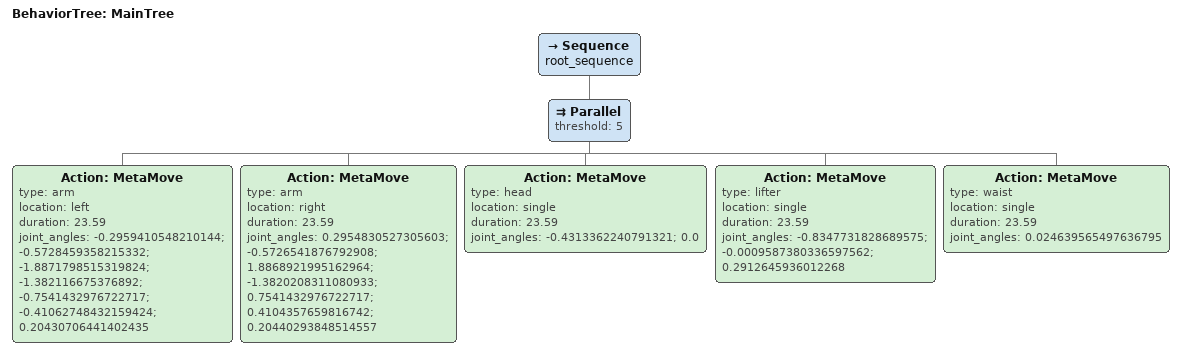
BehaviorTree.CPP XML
<root main_tree_to_execute="MainTree">
    <BehaviorTree ID="MainTree">
        <Sequence name="root_sequence">
            <!-- OFFLINE PREVIEW ONLY: not registered and no installer/runner exists. -->
            <Parallel threshold="5">
                <Action ID="MetaMove" type="arm" location="left" duration="23.59"
                    joint_angles="-0.2959410548210144; -0.5728459358215332; -1.8871798515319824; -1.382116675376892; -0.7541432976722717; -0.41062748432159424; 0.20430706441402435" />
                <Action ID="MetaMove" type="arm" location="right" duration="23.59"
                    joint_angles="0.2954830527305603; -0.5726541876792908; 1.8868921995162964; -1.3820208311080933; 0.7541432976722717; 0.4104357659816742; 0.20440293848514557" />
                <Action ID="MetaMove" type="head" location="single" duration="23.59"
                    joint_angles="-0.4313362240791321; 0.0" />
                <Action ID="MetaMove" type="lifter" location="single" duration="23.59"
                    joint_angles="-0.8347731828689575; -0.0009587380336597562; 0.2912645936012268" />
                <Action ID="MetaMove" type="waist" location="single" duration="23.59"
                    joint_angles="0.024639565497636795" />
            </Parallel>
        </Sequence>
    </BehaviorTree>
</root>
